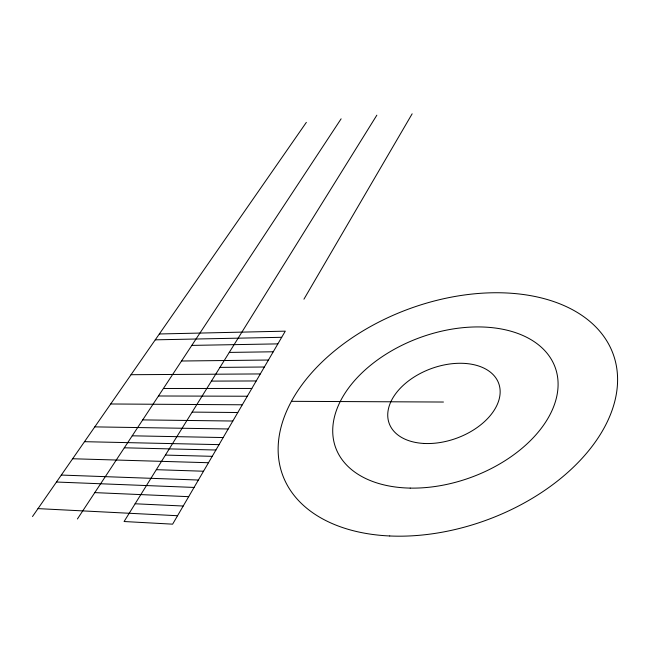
<?xml version="1.0" encoding="UTF-8"?>
<svg xmlns="http://www.w3.org/2000/svg" width="650" height="650" viewBox="0 0 650 650"><rect width="100%" height="100%" fill="white"/><g stroke="black" fill="none" stroke-linecap="round" stroke-linejoin="round"><path stroke-width="0.97" d="M303.94 299.187L412.149 113.815M376.846 115.18L124.085 521.519L172.624 524.16L285.285 331.159L159.339 333.978M77.415 518.976L341.128 118.82M32.5 516.531L306.353 122.371M155.261 339.836L281.694 337.301M191.815 345.394L277.851 343.882M229.279 352.414L273.244 351.78M181.521 361.01L268.434 360.027M219.96 367.388L264.355 367.006M131.04 374.709L260.309 373.937M211.429 381.103L256.214 380.957M163.418 388.481L251.834 388.456M158.47 395.988L247.301 396.232M291.46 401.326L443.454 402.033M110.695 403.983L242.304 404.787M192.148 412.1L237.794 412.514M142.707 419.9L232.822 421.029M94.794 426.879L228.191 428.976M132.226 435.809L223.186 437.548M84.508 441.683L219.042 444.632M124.321 447.801L215.906 450.011M165.409 455.089L212.217 456.332M72.646 458.754L208.488 462.727M156.333 469.682L203.523 471.226M61.311 475.061L198.38 480.033M56.477 482.032L194.066 487.435M94.786 492.619L188.679 496.665M135.127 503.774L183.211 506.025M38.001 508.617L177.548 515.726M389.732 535.974A175.979 112.483 -20.1 0 0 615.006 359.889A175.979 112.483 -20.1 0 0 338.853 347.441A175.979 112.483 -20.1 0 0 389.732 535.974M410.191 488.101A116.87 74.417 -20.1 0 0 555.701 368.94A116.87 74.417 -20.1 0 0 370.313 365.479A116.87 74.417 -20.1 0 0 410.191 488.101M424.279 443.471A58.305 37.042 -20.1 0 0 499.371 385.548A58.305 37.042 -20.1 0 0 408.176 381.176A58.305 37.042 -20.1 0 0 424.279 443.471"/></g></svg>
